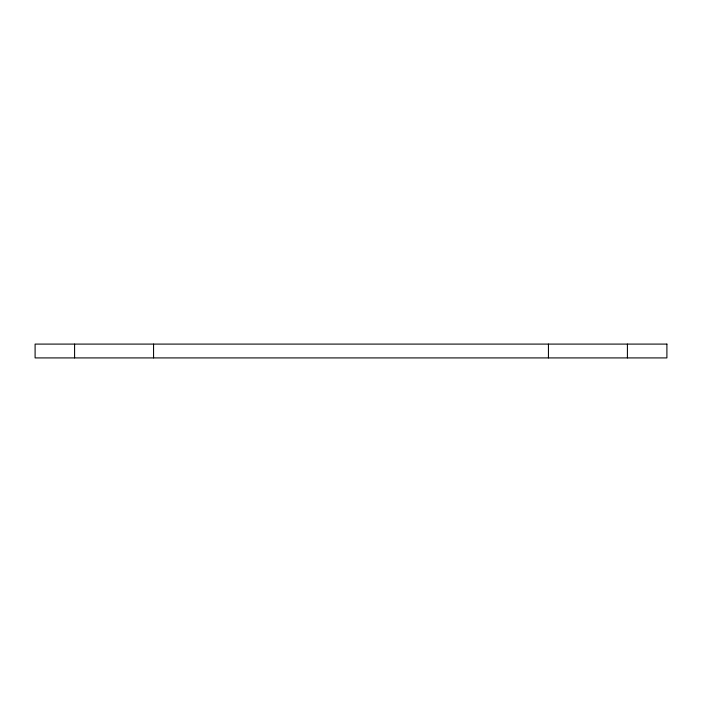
<?xml version="1.0" encoding="UTF-8"?>
<svg xmlns="http://www.w3.org/2000/svg" width="702" height="702" viewBox="0 0 702 702"><rect width="100%" height="100%" fill="white"/><g stroke="black" fill="none" stroke-linecap="round" stroke-linejoin="round"><path stroke-width="1.05" d="M627.412 344.094L627.412 357.915M548.438 344.094L548.438 357.915M153.562 344.094L153.562 357.915M74.587 344.094L74.587 357.915M666.9 344.094L35.1 344.094L35.1 357.915L666.9 357.915L666.9 344.094"/></g></svg>
